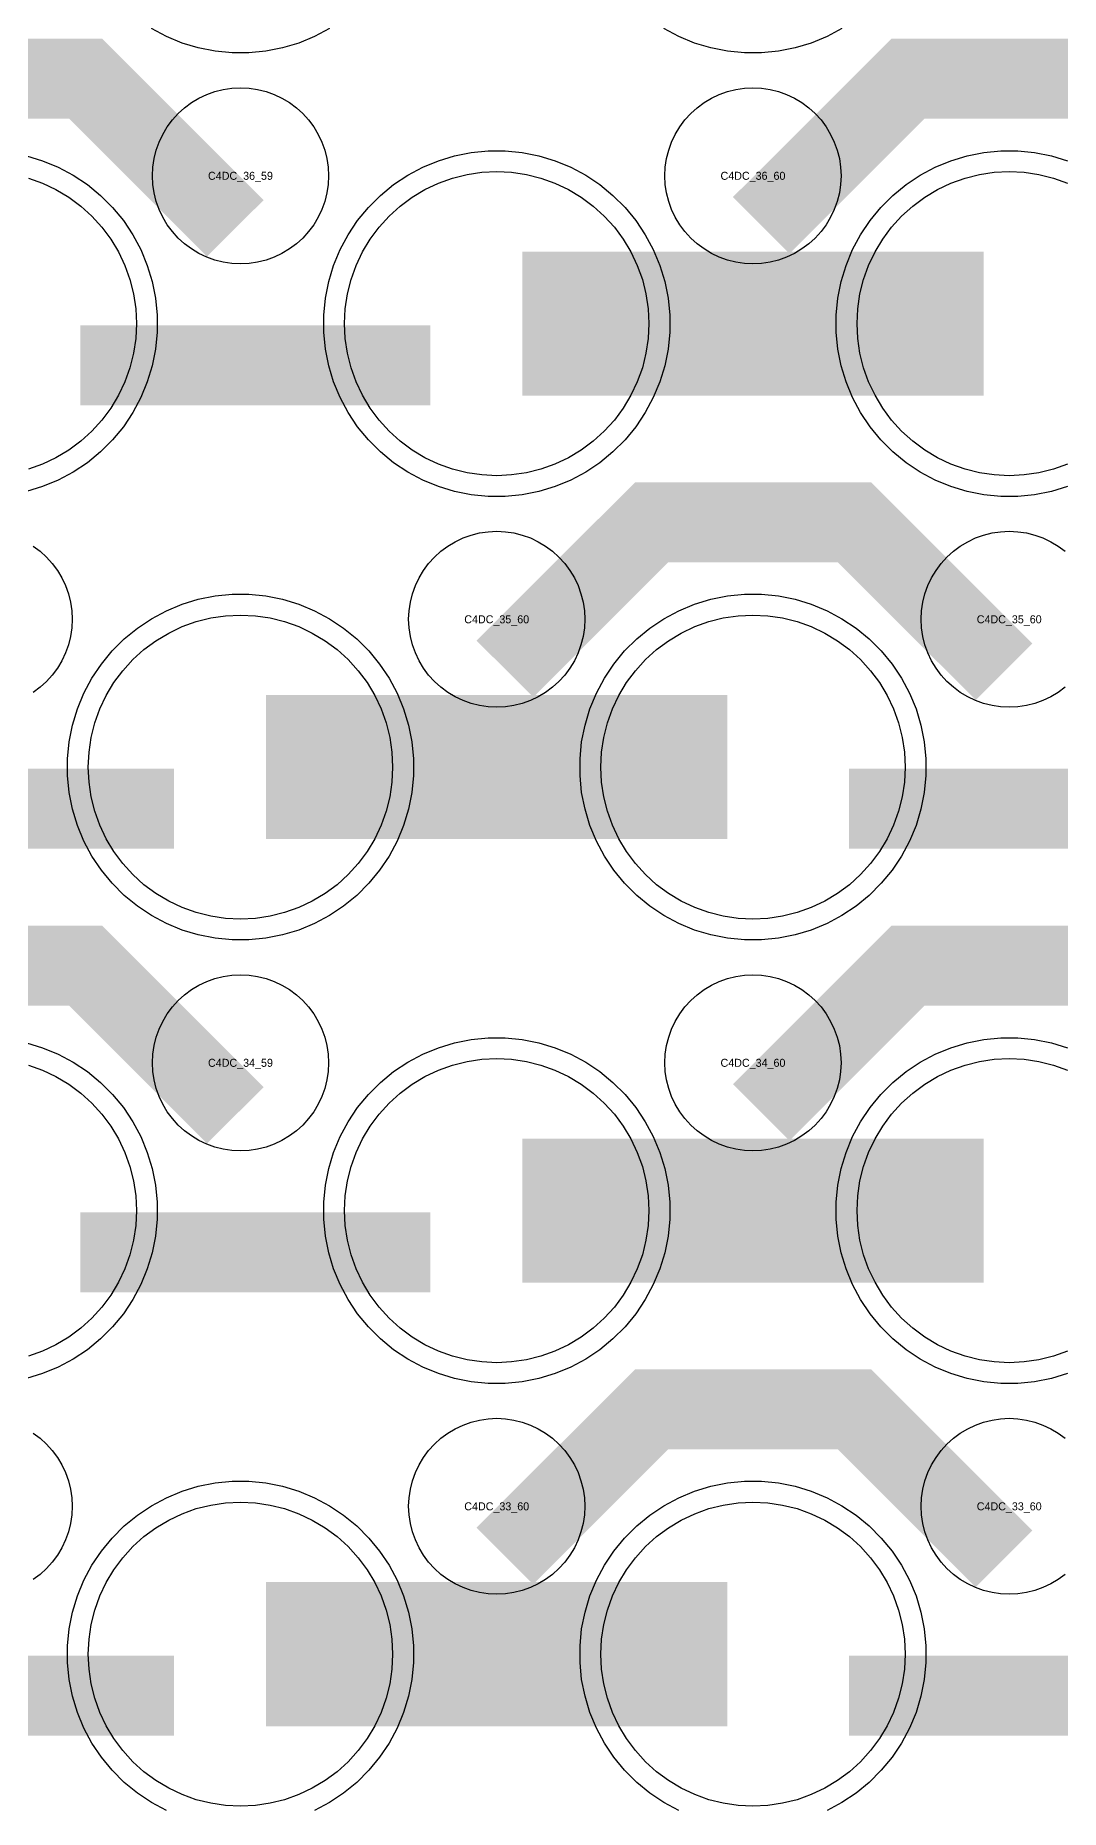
# Model space of a CAD drawing. Extents: x -11880 to 11880, y -14992 to 14992.
# Drawn here: x 7056 to 7376, y -10315 to -9761 of the extents above; entities that cross this region are included whole.
import ezdxf
from ezdxf.enums import TextEntityAlignment as Align

# ---------------------------------------------------------------- set-up
doc = ezdxf.new("R2010")
doc.units = 0
doc.header["$MEASUREMENT"] = 0
for name, color, linetype in [('GDS_775_DT_237', 138, 'CONTINUOUS'), ('RDL1_FS', 34, 'CONTINUOUS'), ('RDL_BS', 160, 'CONTINUOUS')]:
    doc.layers.add(name, color=color, linetype=linetype)

msp = doc.modelspace()

# ---------------------------------------------------------------- linework, layer by layer
at = {"layer": 'RDL1_FS'}
for points in [[(7200, -9898.769), (7195.343, -9898.54), (7190.732, -9897.856), (7186.209, -9896.724), (7181.819, -9895.152), (7177.605, -9893.16), (7173.605, -9890.762), (7169.86, -9887.984), (7166.406, -9884.854), (7163.276, -9881.4), (7160.498, -9877.655), (7158.1, -9873.655), (7156.108, -9869.441), (7154.536, -9865.051), (7153.404, -9860.528), (7152.72, -9855.917), (7152.491, -9851.26), (7152.72, -9846.603), (7153.404, -9841.992), (7154.536, -9837.469), (7156.108, -9833.079), (7158.1, -9828.865), (7160.498, -9824.865), (7163.276, -9821.12), (7166.406, -9817.666), (7169.86, -9814.536), (7173.605, -9811.758), (7177.605, -9809.36), (7181.819, -9807.368), (7186.209, -9805.796), (7190.732, -9804.664), (7195.343, -9803.98), (7200, -9803.751), (7204.657, -9803.98), (7209.268, -9804.664), (7213.791, -9805.796), (7218.181, -9807.368), (7222.395, -9809.36), (7226.395, -9811.758), (7230.14, -9814.536), (7233.594, -9817.666), (7236.724, -9821.12), (7239.502, -9824.865), (7241.9, -9828.865), (7243.892, -9833.079), (7245.464, -9837.469), (7246.596, -9841.992), (7247.28, -9846.603), (7247.509, -9851.26), (7247.28, -9855.917), (7246.596, -9860.528), (7245.464, -9865.051), (7243.892, -9869.441), (7241.9, -9873.655), (7239.502, -9877.655), (7236.724, -9881.4), (7233.594, -9884.854), (7230.14, -9887.984), (7226.395, -9890.762), (7222.395, -9893.16), (7218.181, -9895.152), (7213.791, -9896.724), (7209.268, -9897.856), (7204.657, -9898.54)], [(7120, -10037.329), (7115.343, -10037.1), (7110.732, -10036.416), (7106.209, -10035.284), (7101.819, -10033.712), (7097.605, -10031.72), (7093.605, -10029.322), (7089.86, -10026.544), (7086.406, -10023.414), (7083.276, -10019.96), (7080.498, -10016.215), (7078.1, -10012.215), (7076.108, -10008.001), (7074.536, -10003.611), (7073.404, -9999.088), (7072.72, -9994.477), (7072.491, -9989.82), (7072.72, -9985.163), (7073.404, -9980.552), (7074.536, -9976.029), (7076.108, -9971.639), (7078.1, -9967.425), (7080.498, -9963.425), (7083.276, -9959.68), (7086.406, -9956.226), (7089.86, -9953.096), (7093.605, -9950.318), (7097.605, -9947.92), (7101.819, -9945.928), (7106.209, -9944.356), (7110.732, -9943.224), (7115.343, -9942.54), (7120, -9942.311), (7124.657, -9942.54), (7129.268, -9943.224), (7133.791, -9944.356), (7138.181, -9945.928), (7142.395, -9947.92), (7146.395, -9950.318), (7150.14, -9953.096), (7153.594, -9956.226), (7156.724, -9959.68), (7159.502, -9963.425), (7161.9, -9967.425), (7163.892, -9971.639), (7165.464, -9976.029), (7166.596, -9980.552), (7167.28, -9985.163), (7167.509, -9989.82), (7167.28, -9994.477), (7166.596, -9999.088), (7165.464, -10003.611), (7163.892, -10008.001), (7161.9, -10012.215), (7159.502, -10016.215), (7156.724, -10019.96), (7153.594, -10023.414), (7150.14, -10026.544), (7146.395, -10029.322), (7142.395, -10031.72), (7138.181, -10033.712), (7133.791, -10035.284), (7129.268, -10036.416), (7124.657, -10037.1)], [(7280, -10037.329), (7275.343, -10037.1), (7270.732, -10036.416), (7266.209, -10035.284), (7261.819, -10033.712), (7257.605, -10031.72), (7253.605, -10029.322), (7249.86, -10026.544), (7246.406, -10023.414), (7243.276, -10019.96), (7240.498, -10016.215), (7238.1, -10012.215), (7236.108, -10008.001), (7234.536, -10003.611), (7233.404, -9999.088), (7232.72, -9994.477), (7232.491, -9989.82), (7232.72, -9985.163), (7233.404, -9980.552), (7234.536, -9976.029), (7236.108, -9971.639), (7238.1, -9967.425), (7240.498, -9963.425), (7243.276, -9959.68), (7246.406, -9956.226), (7249.86, -9953.096), (7253.605, -9950.318), (7257.605, -9947.92), (7261.819, -9945.928), (7266.209, -9944.356), (7270.732, -9943.224), (7275.343, -9942.54), (7280, -9942.311), (7284.657, -9942.54), (7289.268, -9943.224), (7293.791, -9944.356), (7298.181, -9945.928), (7302.395, -9947.92), (7306.395, -9950.318), (7310.14, -9953.096), (7313.594, -9956.226), (7316.724, -9959.68), (7319.502, -9963.425), (7321.9, -9967.425), (7323.892, -9971.639), (7325.464, -9976.029), (7326.596, -9980.552), (7327.28, -9985.163), (7327.509, -9989.82), (7327.28, -9994.477), (7326.596, -9999.088), (7325.464, -10003.611), (7323.892, -10008.001), (7321.9, -10012.215), (7319.502, -10016.215), (7316.724, -10019.96), (7313.594, -10023.414), (7310.14, -10026.544), (7306.395, -10029.322), (7302.395, -10031.72), (7298.181, -10033.712), (7293.791, -10035.284), (7289.268, -10036.416), (7284.657, -10037.1)]]:
    msp.add_lwpolyline(points, close=True, dxfattribs=at)
for points in [[(7378.181, -9895.152), (7373.791, -9896.724), (7369.268, -9897.856), (7364.657, -9898.54), (7360, -9898.769), (7355.343, -9898.54), (7350.732, -9897.856), (7346.209, -9896.724), (7341.819, -9895.152), (7337.605, -9893.16), (7333.605, -9890.762), (7329.86, -9887.984), (7326.406, -9884.854), (7323.276, -9881.4), (7320.498, -9877.655), (7318.1, -9873.655), (7316.108, -9869.441), (7314.536, -9865.051), (7313.404, -9860.528), (7312.72, -9855.917), (7312.491, -9851.26), (7312.72, -9846.603), (7313.404, -9841.992), (7314.536, -9837.469), (7316.108, -9833.079), (7318.1, -9828.865), (7320.498, -9824.865), (7323.276, -9821.12), (7326.406, -9817.666), (7329.86, -9814.536), (7333.605, -9811.758), (7337.605, -9809.36), (7341.819, -9807.368), (7346.209, -9805.796), (7350.732, -9804.664), (7355.343, -9803.98), (7360, -9803.751), (7364.657, -9803.98), (7369.268, -9804.664), (7373.791, -9805.796), (7378.181, -9807.368)], [(7053.791, -9805.796), (7058.181, -9807.368), (7062.395, -9809.36), (7066.395, -9811.758), (7070.14, -9814.536), (7073.594, -9817.666), (7076.724, -9821.12), (7079.502, -9824.865), (7081.9, -9828.865), (7083.892, -9833.079), (7085.464, -9837.469), (7086.596, -9841.992), (7087.28, -9846.603), (7087.509, -9851.26), (7087.28, -9855.917), (7086.596, -9860.528), (7085.464, -9865.051), (7083.892, -9869.441), (7081.9, -9873.655), (7079.502, -9877.655), (7076.724, -9881.4), (7073.594, -9884.854), (7070.14, -9887.984), (7066.395, -9890.762), (7062.395, -9893.16), (7058.181, -9895.152), (7053.791, -9896.724)]]:
    msp.add_lwpolyline(points, dxfattribs=at)
for points in [[(7208.002, -9851.26, 45, 45, 0), (7280.002, -9851.26, 45, 45, 0)], [(7280.002, -9851.26, 45, 45, 0), (7352.002, -9851.26, 45, 45, 0)], [(7128.002, -9989.82, 45, 45, 0), (7200.002, -9989.82, 45, 45, 0)], [(7200.002, -9989.82, 45, 45, 0), (7272.002, -9989.82, 45, 45, 0)]]:
    msp.add_lwpolyline(points, format="xyseb", dxfattribs=at)
at = {"layer": 'RDL1_FS', "color": 241, "true_color": 0xf7abae}
for points in [[(7200, -10175.894), (7195.343, -10175.665), (7190.732, -10174.981), (7186.209, -10173.849), (7181.819, -10172.277), (7177.605, -10170.285), (7173.605, -10167.887), (7169.86, -10165.109), (7166.406, -10161.979), (7163.276, -10158.525), (7160.498, -10154.78), (7158.1, -10150.78), (7156.108, -10146.566), (7154.536, -10142.176), (7153.404, -10137.653), (7152.72, -10133.042), (7152.491, -10128.385), (7152.72, -10123.728), (7153.404, -10119.117), (7154.536, -10114.594), (7156.108, -10110.204), (7158.1, -10105.99), (7160.498, -10101.99), (7163.276, -10098.245), (7166.406, -10094.791), (7169.86, -10091.661), (7173.605, -10088.883), (7177.605, -10086.485), (7181.819, -10084.493), (7186.209, -10082.921), (7190.732, -10081.789), (7195.343, -10081.105), (7200, -10080.876), (7204.657, -10081.105), (7209.268, -10081.789), (7213.791, -10082.921), (7218.181, -10084.493), (7222.395, -10086.485), (7226.395, -10088.883), (7230.14, -10091.661), (7233.594, -10094.791), (7236.724, -10098.245), (7239.502, -10101.99), (7241.9, -10105.99), (7243.892, -10110.204), (7245.464, -10114.594), (7246.596, -10119.117), (7247.28, -10123.728), (7247.509, -10128.385), (7247.28, -10133.042), (7246.596, -10137.653), (7245.464, -10142.176), (7243.892, -10146.566), (7241.9, -10150.78), (7239.502, -10154.78), (7236.724, -10158.525), (7233.594, -10161.979), (7230.14, -10165.109), (7226.395, -10167.887), (7222.395, -10170.285), (7218.181, -10172.277), (7213.791, -10173.849), (7209.268, -10174.981), (7204.657, -10175.665)], [(7120, -10314.459), (7115.343, -10314.23), (7110.732, -10313.546), (7106.209, -10312.414), (7101.819, -10310.842), (7097.605, -10308.85), (7093.605, -10306.452), (7089.86, -10303.674), (7086.406, -10300.544), (7083.276, -10297.09), (7080.498, -10293.345), (7078.1, -10289.345), (7076.108, -10285.131), (7074.536, -10280.741), (7073.404, -10276.218), (7072.72, -10271.607), (7072.491, -10266.95), (7072.72, -10262.293), (7073.404, -10257.682), (7074.536, -10253.159), (7076.108, -10248.769), (7078.1, -10244.555), (7080.498, -10240.555), (7083.276, -10236.81), (7086.406, -10233.356), (7089.86, -10230.226), (7093.605, -10227.448), (7097.605, -10225.05), (7101.819, -10223.058), (7106.209, -10221.486), (7110.732, -10220.354), (7115.343, -10219.67), (7120, -10219.441), (7124.657, -10219.67), (7129.268, -10220.354), (7133.791, -10221.486), (7138.181, -10223.058), (7142.395, -10225.05), (7146.395, -10227.448), (7150.14, -10230.226), (7153.594, -10233.356), (7156.724, -10236.81), (7159.502, -10240.555), (7161.9, -10244.555), (7163.892, -10248.769), (7165.464, -10253.159), (7166.596, -10257.682), (7167.28, -10262.293), (7167.509, -10266.95), (7167.28, -10271.607), (7166.596, -10276.218), (7165.464, -10280.741), (7163.892, -10285.131), (7161.9, -10289.345), (7159.502, -10293.345), (7156.724, -10297.09), (7153.594, -10300.544), (7150.14, -10303.674), (7146.395, -10306.452), (7142.395, -10308.85), (7138.181, -10310.842), (7133.791, -10312.414), (7129.268, -10313.546), (7124.657, -10314.23)], [(7280, -10314.459), (7275.343, -10314.23), (7270.732, -10313.546), (7266.209, -10312.414), (7261.819, -10310.842), (7257.605, -10308.85), (7253.605, -10306.452), (7249.86, -10303.674), (7246.406, -10300.544), (7243.276, -10297.09), (7240.498, -10293.345), (7238.1, -10289.345), (7236.108, -10285.131), (7234.536, -10280.741), (7233.404, -10276.218), (7232.72, -10271.607), (7232.491, -10266.95), (7232.72, -10262.293), (7233.404, -10257.682), (7234.536, -10253.159), (7236.108, -10248.769), (7238.1, -10244.555), (7240.498, -10240.555), (7243.276, -10236.81), (7246.406, -10233.356), (7249.86, -10230.226), (7253.605, -10227.448), (7257.605, -10225.05), (7261.819, -10223.058), (7266.209, -10221.486), (7270.732, -10220.354), (7275.343, -10219.67), (7280, -10219.441), (7284.657, -10219.67), (7289.268, -10220.354), (7293.791, -10221.486), (7298.181, -10223.058), (7302.395, -10225.05), (7306.395, -10227.448), (7310.14, -10230.226), (7313.594, -10233.356), (7316.724, -10236.81), (7319.502, -10240.555), (7321.9, -10244.555), (7323.892, -10248.769), (7325.464, -10253.159), (7326.596, -10257.682), (7327.28, -10262.293), (7327.509, -10266.95), (7327.28, -10271.607), (7326.596, -10276.218), (7325.464, -10280.741), (7323.892, -10285.131), (7321.9, -10289.345), (7319.502, -10293.345), (7316.724, -10297.09), (7313.594, -10300.544), (7310.14, -10303.674), (7306.395, -10306.452), (7302.395, -10308.85), (7298.181, -10310.842), (7293.791, -10312.414), (7289.268, -10313.546), (7284.657, -10314.23)]]:
    msp.add_lwpolyline(points, close=True, dxfattribs=at)
for points in [[(7378.181, -10172.277), (7373.791, -10173.849), (7369.268, -10174.981), (7364.657, -10175.665), (7360, -10175.894), (7355.343, -10175.665), (7350.732, -10174.981), (7346.209, -10173.849), (7341.819, -10172.277), (7337.605, -10170.285), (7333.605, -10167.887), (7329.86, -10165.109), (7326.406, -10161.979), (7323.276, -10158.525), (7320.498, -10154.78), (7318.1, -10150.78), (7316.108, -10146.566), (7314.536, -10142.176), (7313.404, -10137.653), (7312.72, -10133.042), (7312.491, -10128.385), (7312.72, -10123.728), (7313.404, -10119.117), (7314.536, -10114.594), (7316.108, -10110.204), (7318.1, -10105.99), (7320.498, -10101.99), (7323.276, -10098.245), (7326.406, -10094.791), (7329.86, -10091.661), (7333.605, -10088.883), (7337.605, -10086.485), (7341.819, -10084.493), (7346.209, -10082.921), (7350.732, -10081.789), (7355.343, -10081.105), (7360, -10080.876), (7364.657, -10081.105), (7369.268, -10081.789), (7373.791, -10082.921), (7378.181, -10084.493)], [(7053.791, -10082.921), (7058.181, -10084.493), (7062.395, -10086.485), (7066.395, -10088.883), (7070.14, -10091.661), (7073.594, -10094.791), (7076.724, -10098.245), (7079.502, -10101.99), (7081.9, -10105.99), (7083.892, -10110.204), (7085.464, -10114.594), (7086.596, -10119.117), (7087.28, -10123.728), (7087.509, -10128.385), (7087.28, -10133.042), (7086.596, -10137.653), (7085.464, -10142.176), (7083.892, -10146.566), (7081.9, -10150.78), (7079.502, -10154.78), (7076.724, -10158.525), (7073.594, -10161.979), (7070.14, -10165.109), (7066.395, -10167.887), (7062.395, -10170.285), (7058.181, -10172.277), (7053.791, -10173.849)]]:
    msp.add_lwpolyline(points, dxfattribs=at)
for points in [[(7208.002, -10128.385, 45, 45, 0), (7280.002, -10128.385, 45, 45, 0)], [(7280.002, -10128.385, 45, 45, 0), (7352.002, -10128.385, 45, 45, 0)], [(7128.002, -10266.95, 45, 45, 0), (7200.002, -10266.95, 45, 45, 0)], [(7200.002, -10266.95, 45, 45, 0), (7272.002, -10266.95, 45, 45, 0)]]:
    msp.add_lwpolyline(points, format="xyseb", dxfattribs=at)
at = {"layer": 'RDL_BS', "color": 241, "true_color": 0xf7abae}
for points in [[(7147.777, -9759.078), (7143.115, -9761.57), (7138.205, -9763.601), (7133.165, -9765.132), (7127.938, -9766.178), (7122.644, -9766.695), (7117.356, -9766.695), (7112.062, -9766.178), (7106.835, -9765.132), (7101.795, -9763.601), (7096.885, -9761.57), (7092.223, -9759.078)], [(7307.777, -9759.078), (7303.115, -9761.57), (7298.205, -9763.601), (7293.165, -9765.132), (7287.938, -9766.178), (7282.644, -9766.695), (7277.356, -9766.695), (7272.062, -9766.178), (7266.835, -9765.132), (7261.795, -9763.601), (7256.885, -9761.57), (7252.223, -9759.078)], [(7053.165, -10075.948), (7058.205, -10077.479), (7063.115, -10079.51), (7067.777, -10082.002), (7072.191, -10084.949), (7076.292, -10088.311), (7080.074, -10092.093), (7083.436, -10096.194), (7086.383, -10100.608), (7088.875, -10105.27), (7090.906, -10110.18), (7092.437, -10115.22), (7093.483, -10120.447), (7094, -10125.741), (7094, -10131.029), (7093.483, -10136.323), (7092.437, -10141.55), (7090.906, -10146.59), (7088.875, -10151.5), (7086.383, -10156.162), (7083.436, -10160.576), (7080.074, -10164.677), (7076.292, -10168.459), (7072.191, -10171.821), (7067.777, -10174.768), (7063.115, -10177.26), (7058.205, -10179.291), (7053.165, -10180.822)], [(7378.205, -10179.291), (7373.165, -10180.822), (7367.938, -10181.868), (7362.644, -10182.385), (7357.356, -10182.385), (7352.062, -10181.868), (7346.835, -10180.822), (7341.795, -10179.291), (7336.885, -10177.26), (7332.223, -10174.768), (7327.809, -10171.821), (7323.708, -10168.459), (7319.926, -10164.677), (7316.564, -10160.576), (7313.617, -10156.162), (7311.125, -10151.5), (7309.094, -10146.59), (7307.563, -10141.55), (7306.517, -10136.323), (7306, -10131.029), (7306, -10125.741), (7306.517, -10120.447), (7307.563, -10115.22), (7309.094, -10110.18), (7311.125, -10105.27), (7313.617, -10100.608), (7316.564, -10096.194), (7319.926, -10092.093), (7323.708, -10088.311), (7327.809, -10084.949), (7332.223, -10082.002), (7336.885, -10079.51), (7341.795, -10077.479), (7346.835, -10075.948), (7352.062, -10074.902), (7357.356, -10074.385), (7362.644, -10074.385), (7367.938, -10074.902), (7373.165, -10075.948), (7378.205, -10077.479)], [(7096.885, -10315.825), (7092.223, -10313.333), (7087.809, -10310.386), (7083.708, -10307.024), (7079.926, -10303.242), (7076.564, -10299.141), (7073.617, -10294.727), (7071.125, -10290.065), (7069.094, -10285.155), (7067.563, -10280.115), (7066.517, -10274.888), (7066, -10269.594), (7066, -10264.306), (7066.517, -10259.012), (7067.563, -10253.785), (7069.094, -10248.745), (7071.125, -10243.835), (7073.617, -10239.173), (7076.564, -10234.759), (7079.926, -10230.658), (7083.708, -10226.876), (7087.809, -10223.514), (7092.223, -10220.567), (7096.885, -10218.075), (7101.795, -10216.044), (7106.835, -10214.513), (7112.062, -10213.467), (7117.356, -10212.95), (7122.644, -10212.95), (7127.938, -10213.467), (7133.165, -10214.513), (7138.205, -10216.044), (7143.115, -10218.075), (7147.777, -10220.567), (7152.191, -10223.514), (7156.292, -10226.876), (7160.074, -10230.658), (7163.436, -10234.759), (7166.383, -10239.173), (7168.875, -10243.835), (7170.906, -10248.745), (7172.437, -10253.785), (7173.483, -10259.012), (7174, -10264.306), (7174, -10269.594), (7173.483, -10274.888), (7172.437, -10280.115), (7170.906, -10285.155), (7168.875, -10290.065), (7166.383, -10294.727), (7163.436, -10299.141), (7160.074, -10303.242), (7156.292, -10307.024), (7152.191, -10310.386), (7147.777, -10313.333), (7143.115, -10315.825)], [(7256.885, -10315.825), (7252.223, -10313.333), (7247.809, -10310.386), (7243.708, -10307.024), (7239.926, -10303.242), (7236.564, -10299.141), (7233.617, -10294.727), (7231.125, -10290.065), (7229.094, -10285.155), (7227.563, -10280.115), (7226.517, -10274.888), (7226, -10269.594), (7226, -10264.306), (7226.517, -10259.012), (7227.563, -10253.785), (7229.094, -10248.745), (7231.125, -10243.835), (7233.617, -10239.173), (7236.564, -10234.759), (7239.926, -10230.658), (7243.708, -10226.876), (7247.809, -10223.514), (7252.223, -10220.567), (7256.885, -10218.075), (7261.795, -10216.044), (7266.835, -10214.513), (7272.062, -10213.467), (7277.356, -10212.95), (7282.644, -10212.95), (7287.938, -10213.467), (7293.165, -10214.513), (7298.205, -10216.044), (7303.115, -10218.075), (7307.777, -10220.567), (7312.191, -10223.514), (7316.292, -10226.876), (7320.074, -10230.658), (7323.436, -10234.759), (7326.383, -10239.173), (7328.875, -10243.835), (7330.906, -10248.745), (7332.437, -10253.785), (7333.483, -10259.012), (7334, -10264.306), (7334, -10269.594), (7333.483, -10274.888), (7332.437, -10280.115), (7330.906, -10285.155), (7328.875, -10290.065), (7326.383, -10294.727), (7323.436, -10299.141), (7320.074, -10303.242), (7316.292, -10307.024), (7312.191, -10310.386), (7307.777, -10313.333), (7303.115, -10315.825)]]:
    msp.add_lwpolyline(points, dxfattribs=at)
at = {"layer": 'RDL_BS'}
for points in [[(7118.401, -9821.473, 25, 25, 0), (7071.687, -9774.759, 25, 25, 0), (7041.929, -9774.759, 25, 25, 0)], [(7282.562, -9820.574, 25, 25, 0), (7328.377, -9774.759, 25, 25, 0), (7361.93, -9774.759, 25, 25, 0)], [(7438.401, -9821.473, 25, 25, 0), (7391.687, -9774.759, 25, 25, 0), (7361.929, -9774.759, 25, 25, 0)], [(7070.016, -9864.273, 25, 25, 0), (7179.281, -9864.273, 25, 25, 0)], [(7202.562, -9959.134, 25, 25, 0), (7248.377, -9913.319, 25, 25, 0), (7281.93, -9913.319, 25, 25, 0)], [(7358.401, -9960.033, 25, 25, 0), (7311.687, -9913.319, 25, 25, 0), (7281.929, -9913.319, 25, 25, 0)], [(6990.016, -10002.833, 25, 25, 0), (7099.281, -10002.833, 25, 25, 0)], [(7310.016, -10002.833, 25, 25, 0), (7419.281, -10002.833, 25, 25, 0)], [(7118.401, -10098.598, 25, 25, 0), (7071.687, -10051.884, 25, 25, 0), (7041.929, -10051.884, 25, 25, 0)], [(7282.562, -10097.699, 25, 25, 0), (7328.377, -10051.884, 25, 25, 0), (7361.93, -10051.884, 25, 25, 0)], [(7438.401, -10098.598, 25, 25, 0), (7391.687, -10051.884, 25, 25, 0), (7361.929, -10051.884, 25, 25, 0)], [(7202.562, -10236.264, 25, 25, 0), (7248.377, -10190.449, 25, 25, 0), (7281.93, -10190.449, 25, 25, 0)], [(7358.401, -10237.163, 25, 25, 0), (7311.687, -10190.449, 25, 25, 0), (7281.929, -10190.449, 25, 25, 0)]]:
    msp.add_lwpolyline(points, format="xyseb", dxfattribs=at)
for points in [[(7120, -9832.566), (7117.307, -9832.434), (7114.635, -9832.038), (7112.016, -9831.381), (7109.481, -9830.474), (7107.044, -9829.322), (7104.72, -9827.929), (7102.557, -9826.326), (7100.558, -9824.514), (7098.746, -9822.515), (7097.143, -9820.352), (7095.75, -9818.028), (7094.598, -9815.591), (7093.691, -9813.056), (7093.034, -9810.437), (7092.638, -9807.765), (7092.506, -9805.072), (7092.638, -9802.379), (7093.034, -9799.707), (7093.691, -9797.088), (7094.598, -9794.553), (7095.75, -9792.116), (7097.143, -9789.792), (7098.746, -9787.629), (7100.558, -9785.63), (7102.557, -9783.818), (7104.72, -9782.215), (7107.044, -9780.822), (7109.481, -9779.67), (7112.016, -9778.763), (7114.635, -9778.106), (7117.307, -9777.71), (7120, -9777.578), (7122.693, -9777.71), (7125.365, -9778.106), (7127.984, -9778.763), (7130.519, -9779.67), (7132.956, -9780.822), (7135.28, -9782.215), (7137.443, -9783.818), (7139.442, -9785.63), (7141.254, -9787.629), (7142.857, -9789.792), (7144.25, -9792.116), (7145.402, -9794.553), (7146.309, -9797.088), (7146.966, -9799.707), (7147.362, -9802.379), (7147.494, -9805.072), (7147.362, -9807.765), (7146.966, -9810.437), (7146.309, -9813.056), (7145.402, -9815.591), (7144.25, -9818.028), (7142.857, -9820.352), (7141.254, -9822.515), (7139.442, -9824.514), (7137.443, -9826.326), (7135.28, -9827.929), (7132.956, -9829.322), (7130.519, -9830.474), (7127.984, -9831.381), (7125.365, -9832.038), (7122.693, -9832.434)], [(7280, -9832.566), (7277.307, -9832.434), (7274.635, -9832.038), (7272.016, -9831.381), (7269.481, -9830.474), (7267.044, -9829.322), (7264.72, -9827.929), (7262.557, -9826.326), (7260.558, -9824.514), (7258.746, -9822.515), (7257.143, -9820.352), (7255.75, -9818.028), (7254.598, -9815.591), (7253.691, -9813.056), (7253.034, -9810.437), (7252.638, -9807.765), (7252.506, -9805.072), (7252.638, -9802.379), (7253.034, -9799.707), (7253.691, -9797.088), (7254.598, -9794.553), (7255.75, -9792.116), (7257.143, -9789.792), (7258.746, -9787.629), (7260.558, -9785.63), (7262.557, -9783.818), (7264.72, -9782.215), (7267.044, -9780.822), (7269.481, -9779.67), (7272.016, -9778.763), (7274.635, -9778.106), (7277.307, -9777.71), (7280, -9777.578), (7282.693, -9777.71), (7285.365, -9778.106), (7287.984, -9778.763), (7290.519, -9779.67), (7292.956, -9780.822), (7295.28, -9782.215), (7297.443, -9783.818), (7299.442, -9785.63), (7301.254, -9787.629), (7302.857, -9789.792), (7304.25, -9792.116), (7305.402, -9794.553), (7306.309, -9797.088), (7306.966, -9799.707), (7307.362, -9802.379), (7307.494, -9805.072), (7307.362, -9807.765), (7306.966, -9810.437), (7306.309, -9813.056), (7305.402, -9815.591), (7304.25, -9818.028), (7302.857, -9820.352), (7301.254, -9822.515), (7299.442, -9824.514), (7297.443, -9826.326), (7295.28, -9827.929), (7292.956, -9829.322), (7290.519, -9830.474), (7287.984, -9831.381), (7285.365, -9832.038), (7282.693, -9832.434)], [(7197.356, -9905.26), (7192.062, -9904.743), (7186.835, -9903.697), (7181.795, -9902.166), (7176.885, -9900.135), (7172.223, -9897.643), (7167.809, -9894.696), (7163.708, -9891.334), (7159.926, -9887.552), (7156.564, -9883.451), (7153.617, -9879.037), (7151.125, -9874.375), (7149.094, -9869.465), (7147.563, -9864.425), (7146.517, -9859.198), (7146, -9853.904), (7146, -9848.616), (7146.517, -9843.322), (7147.563, -9838.095), (7149.094, -9833.055), (7151.125, -9828.145), (7153.617, -9823.483), (7156.564, -9819.069), (7159.926, -9814.968), (7163.708, -9811.186), (7167.809, -9807.824), (7172.223, -9804.877), (7176.885, -9802.385), (7181.795, -9800.354), (7186.835, -9798.823), (7192.062, -9797.777), (7197.356, -9797.26), (7202.644, -9797.26), (7207.938, -9797.777), (7213.165, -9798.823), (7218.205, -9800.354), (7223.115, -9802.385), (7227.777, -9804.877), (7232.191, -9807.824), (7236.292, -9811.186), (7240.074, -9814.968), (7243.436, -9819.069), (7246.383, -9823.483), (7248.875, -9828.145), (7250.906, -9833.055), (7252.437, -9838.095), (7253.483, -9843.322), (7254, -9848.616), (7254, -9853.904), (7253.483, -9859.198), (7252.437, -9864.425), (7250.906, -9869.465), (7248.875, -9874.375), (7246.383, -9879.037), (7243.436, -9883.451), (7240.074, -9887.552), (7236.292, -9891.334), (7232.191, -9894.696), (7227.777, -9897.643), (7223.115, -9900.135), (7218.205, -9902.166), (7213.165, -9903.697), (7207.938, -9904.743), (7202.644, -9905.26)], [(7200, -9971.126), (7197.307, -9970.994), (7194.635, -9970.598), (7192.016, -9969.941), (7189.481, -9969.034), (7187.044, -9967.882), (7184.72, -9966.489), (7182.557, -9964.886), (7180.558, -9963.074), (7178.746, -9961.075), (7177.143, -9958.912), (7175.75, -9956.588), (7174.598, -9954.151), (7173.691, -9951.616), (7173.034, -9948.997), (7172.638, -9946.325), (7172.506, -9943.632), (7172.638, -9940.939), (7173.034, -9938.267), (7173.691, -9935.648), (7174.598, -9933.113), (7175.75, -9930.676), (7177.143, -9928.352), (7178.746, -9926.189), (7180.558, -9924.19), (7182.557, -9922.378), (7184.72, -9920.775), (7187.044, -9919.382), (7189.481, -9918.23), (7192.016, -9917.323), (7194.635, -9916.666), (7197.307, -9916.27), (7200, -9916.138), (7202.693, -9916.27), (7205.365, -9916.666), (7207.984, -9917.323), (7210.519, -9918.23), (7212.956, -9919.382), (7215.28, -9920.775), (7217.443, -9922.378), (7219.442, -9924.19), (7221.254, -9926.189), (7222.857, -9928.352), (7224.25, -9930.676), (7225.402, -9933.113), (7226.309, -9935.648), (7226.966, -9938.267), (7227.362, -9940.939), (7227.494, -9943.632), (7227.362, -9946.325), (7226.966, -9948.997), (7226.309, -9951.616), (7225.402, -9954.151), (7224.25, -9956.588), (7222.857, -9958.912), (7221.254, -9961.075), (7219.442, -9963.074), (7217.443, -9964.886), (7215.28, -9966.489), (7212.956, -9967.882), (7210.519, -9969.034), (7207.984, -9969.941), (7205.365, -9970.598), (7202.693, -9970.994)], [(7117.356, -10043.82), (7112.062, -10043.303), (7106.835, -10042.257), (7101.795, -10040.726), (7096.885, -10038.695), (7092.223, -10036.203), (7087.809, -10033.256), (7083.708, -10029.894), (7079.926, -10026.112), (7076.564, -10022.011), (7073.617, -10017.597), (7071.125, -10012.935), (7069.094, -10008.025), (7067.563, -10002.985), (7066.517, -9997.758), (7066, -9992.464), (7066, -9987.176), (7066.517, -9981.882), (7067.563, -9976.655), (7069.094, -9971.615), (7071.125, -9966.705), (7073.617, -9962.043), (7076.564, -9957.629), (7079.926, -9953.528), (7083.708, -9949.746), (7087.809, -9946.384), (7092.223, -9943.437), (7096.885, -9940.945), (7101.795, -9938.914), (7106.835, -9937.383), (7112.062, -9936.337), (7117.356, -9935.82), (7122.644, -9935.82), (7127.938, -9936.337), (7133.165, -9937.383), (7138.205, -9938.914), (7143.115, -9940.945), (7147.777, -9943.437), (7152.191, -9946.384), (7156.292, -9949.746), (7160.074, -9953.528), (7163.436, -9957.629), (7166.383, -9962.043), (7168.875, -9966.705), (7170.906, -9971.615), (7172.437, -9976.655), (7173.483, -9981.882), (7174, -9987.176), (7174, -9992.464), (7173.483, -9997.758), (7172.437, -10002.985), (7170.906, -10008.025), (7168.875, -10012.935), (7166.383, -10017.597), (7163.436, -10022.011), (7160.074, -10026.112), (7156.292, -10029.894), (7152.191, -10033.256), (7147.777, -10036.203), (7143.115, -10038.695), (7138.205, -10040.726), (7133.165, -10042.257), (7127.938, -10043.303), (7122.644, -10043.82)], [(7277.356, -10043.82), (7272.062, -10043.303), (7266.835, -10042.257), (7261.795, -10040.726), (7256.885, -10038.695), (7252.223, -10036.203), (7247.809, -10033.256), (7243.708, -10029.894), (7239.926, -10026.112), (7236.564, -10022.011), (7233.617, -10017.597), (7231.125, -10012.935), (7229.094, -10008.025), (7227.563, -10002.985), (7226.517, -9997.758), (7226, -9992.464), (7226, -9987.176), (7226.517, -9981.882), (7227.563, -9976.655), (7229.094, -9971.615), (7231.125, -9966.705), (7233.617, -9962.043), (7236.564, -9957.629), (7239.926, -9953.528), (7243.708, -9949.746), (7247.809, -9946.384), (7252.223, -9943.437), (7256.885, -9940.945), (7261.795, -9938.914), (7266.835, -9937.383), (7272.062, -9936.337), (7277.356, -9935.82), (7282.644, -9935.82), (7287.938, -9936.337), (7293.165, -9937.383), (7298.205, -9938.914), (7303.115, -9940.945), (7307.777, -9943.437), (7312.191, -9946.384), (7316.292, -9949.746), (7320.074, -9953.528), (7323.436, -9957.629), (7326.383, -9962.043), (7328.875, -9966.705), (7330.906, -9971.615), (7332.437, -9976.655), (7333.483, -9981.882), (7334, -9987.176), (7334, -9992.464), (7333.483, -9997.758), (7332.437, -10002.985), (7330.906, -10008.025), (7328.875, -10012.935), (7326.383, -10017.597), (7323.436, -10022.011), (7320.074, -10026.112), (7316.292, -10029.894), (7312.191, -10033.256), (7307.777, -10036.203), (7303.115, -10038.695), (7298.205, -10040.726), (7293.165, -10042.257), (7287.938, -10043.303), (7282.644, -10043.82)], [(7120, -10109.691), (7117.307, -10109.559), (7114.635, -10109.163), (7112.016, -10108.506), (7109.481, -10107.599), (7107.044, -10106.447), (7104.72, -10105.054), (7102.557, -10103.451), (7100.558, -10101.639), (7098.746, -10099.64), (7097.143, -10097.477), (7095.75, -10095.153), (7094.598, -10092.716), (7093.691, -10090.181), (7093.034, -10087.562), (7092.638, -10084.89), (7092.506, -10082.197), (7092.638, -10079.504), (7093.034, -10076.832), (7093.691, -10074.213), (7094.598, -10071.678), (7095.75, -10069.241), (7097.143, -10066.917), (7098.746, -10064.754), (7100.558, -10062.755), (7102.557, -10060.943), (7104.72, -10059.34), (7107.044, -10057.947), (7109.481, -10056.795), (7112.016, -10055.888), (7114.635, -10055.231), (7117.307, -10054.835), (7120, -10054.703), (7122.693, -10054.835), (7125.365, -10055.231), (7127.984, -10055.888), (7130.519, -10056.795), (7132.956, -10057.947), (7135.28, -10059.34), (7137.443, -10060.943), (7139.442, -10062.755), (7141.254, -10064.754), (7142.857, -10066.917), (7144.25, -10069.241), (7145.402, -10071.678), (7146.309, -10074.213), (7146.966, -10076.832), (7147.362, -10079.504), (7147.494, -10082.197), (7147.362, -10084.89), (7146.966, -10087.562), (7146.309, -10090.181), (7145.402, -10092.716), (7144.25, -10095.153), (7142.857, -10097.477), (7141.254, -10099.64), (7139.442, -10101.639), (7137.443, -10103.451), (7135.28, -10105.054), (7132.956, -10106.447), (7130.519, -10107.599), (7127.984, -10108.506), (7125.365, -10109.163), (7122.693, -10109.559)], [(7280, -10109.691), (7277.307, -10109.559), (7274.635, -10109.163), (7272.016, -10108.506), (7269.481, -10107.599), (7267.044, -10106.447), (7264.72, -10105.054), (7262.557, -10103.451), (7260.558, -10101.639), (7258.746, -10099.64), (7257.143, -10097.477), (7255.75, -10095.153), (7254.598, -10092.716), (7253.691, -10090.181), (7253.034, -10087.562), (7252.638, -10084.89), (7252.506, -10082.197), (7252.638, -10079.504), (7253.034, -10076.832), (7253.691, -10074.213), (7254.598, -10071.678), (7255.75, -10069.241), (7257.143, -10066.917), (7258.746, -10064.754), (7260.558, -10062.755), (7262.557, -10060.943), (7264.72, -10059.34), (7267.044, -10057.947), (7269.481, -10056.795), (7272.016, -10055.888), (7274.635, -10055.231), (7277.307, -10054.835), (7280, -10054.703), (7282.693, -10054.835), (7285.365, -10055.231), (7287.984, -10055.888), (7290.519, -10056.795), (7292.956, -10057.947), (7295.28, -10059.34), (7297.443, -10060.943), (7299.442, -10062.755), (7301.254, -10064.754), (7302.857, -10066.917), (7304.25, -10069.241), (7305.402, -10071.678), (7306.309, -10074.213), (7306.966, -10076.832), (7307.362, -10079.504), (7307.494, -10082.197), (7307.362, -10084.89), (7306.966, -10087.562), (7306.309, -10090.181), (7305.402, -10092.716), (7304.25, -10095.153), (7302.857, -10097.477), (7301.254, -10099.64), (7299.442, -10101.639), (7297.443, -10103.451), (7295.28, -10105.054), (7292.956, -10106.447), (7290.519, -10107.599), (7287.984, -10108.506), (7285.365, -10109.163), (7282.693, -10109.559)], [(7200, -10248.256), (7197.307, -10248.124), (7194.635, -10247.728), (7192.016, -10247.071), (7189.481, -10246.164), (7187.044, -10245.012), (7184.72, -10243.619), (7182.557, -10242.016), (7180.558, -10240.204), (7178.746, -10238.205), (7177.143, -10236.042), (7175.75, -10233.718), (7174.598, -10231.281), (7173.691, -10228.746), (7173.034, -10226.127), (7172.638, -10223.455), (7172.506, -10220.762), (7172.638, -10218.069), (7173.034, -10215.397), (7173.691, -10212.778), (7174.598, -10210.243), (7175.75, -10207.806), (7177.143, -10205.482), (7178.746, -10203.319), (7180.558, -10201.32), (7182.557, -10199.508), (7184.72, -10197.905), (7187.044, -10196.512), (7189.481, -10195.36), (7192.016, -10194.453), (7194.635, -10193.796), (7197.307, -10193.4), (7200, -10193.268), (7202.693, -10193.4), (7205.365, -10193.796), (7207.984, -10194.453), (7210.519, -10195.36), (7212.956, -10196.512), (7215.28, -10197.905), (7217.443, -10199.508), (7219.442, -10201.32), (7221.254, -10203.319), (7222.857, -10205.482), (7224.25, -10207.806), (7225.402, -10210.243), (7226.309, -10212.778), (7226.966, -10215.397), (7227.362, -10218.069), (7227.494, -10220.762), (7227.362, -10223.455), (7226.966, -10226.127), (7226.309, -10228.746), (7225.402, -10231.281), (7224.25, -10233.718), (7222.857, -10236.042), (7221.254, -10238.205), (7219.442, -10240.204), (7217.443, -10242.016), (7215.28, -10243.619), (7212.956, -10245.012), (7210.519, -10246.164), (7207.984, -10247.071), (7205.365, -10247.728), (7202.693, -10248.124)]]:
    msp.add_lwpolyline(points, close=True, dxfattribs=at)
for points in [[(7053.165, -9798.823), (7058.205, -9800.354), (7063.115, -9802.385), (7067.777, -9804.877), (7072.191, -9807.824), (7076.292, -9811.186), (7080.074, -9814.968), (7083.436, -9819.069), (7086.383, -9823.483), (7088.875, -9828.145), (7090.906, -9833.055), (7092.437, -9838.095), (7093.483, -9843.322), (7094, -9848.616), (7094, -9853.904), (7093.483, -9859.198), (7092.437, -9864.425), (7090.906, -9869.465), (7088.875, -9874.375), (7086.383, -9879.037), (7083.436, -9883.451), (7080.074, -9887.552), (7076.292, -9891.334), (7072.191, -9894.696), (7067.777, -9897.643), (7063.115, -9900.135), (7058.205, -9902.166), (7053.165, -9903.697)], [(7378.205, -9902.166), (7373.165, -9903.697), (7367.938, -9904.743), (7362.644, -9905.26), (7357.356, -9905.26), (7352.062, -9904.743), (7346.835, -9903.697), (7341.795, -9902.166), (7336.885, -9900.135), (7332.223, -9897.643), (7327.809, -9894.696), (7323.708, -9891.334), (7319.926, -9887.552), (7316.564, -9883.451), (7313.617, -9879.037), (7311.125, -9874.375), (7309.094, -9869.465), (7307.563, -9864.425), (7306.517, -9859.198), (7306, -9853.904), (7306, -9848.616), (7306.517, -9843.322), (7307.563, -9838.095), (7309.094, -9833.055), (7311.125, -9828.145), (7313.617, -9823.483), (7316.564, -9819.069), (7319.926, -9814.968), (7323.708, -9811.186), (7327.809, -9807.824), (7332.223, -9804.877), (7336.885, -9802.385), (7341.795, -9800.354), (7346.835, -9798.823), (7352.062, -9797.777), (7357.356, -9797.26), (7362.644, -9797.26), (7367.938, -9797.777), (7373.165, -9798.823), (7378.205, -9800.354)], [(7055.28, -9920.775), (7057.443, -9922.378), (7059.442, -9924.19), (7061.254, -9926.189), (7062.857, -9928.352), (7064.25, -9930.676), (7065.402, -9933.113), (7066.309, -9935.648), (7066.966, -9938.267), (7067.362, -9940.939), (7067.494, -9943.632), (7067.362, -9946.325), (7066.966, -9948.997), (7066.309, -9951.616), (7065.402, -9954.151), (7064.25, -9956.588), (7062.857, -9958.912), (7061.254, -9961.075), (7059.442, -9963.074), (7057.443, -9964.886), (7055.28, -9966.489)], [(7377.443, -9964.886), (7375.28, -9966.489), (7372.956, -9967.882), (7370.519, -9969.034), (7367.984, -9969.941), (7365.365, -9970.598), (7362.693, -9970.994), (7360, -9971.126), (7357.307, -9970.994), (7354.635, -9970.598), (7352.016, -9969.941), (7349.481, -9969.034), (7347.044, -9967.882), (7344.72, -9966.489), (7342.557, -9964.886), (7340.558, -9963.074), (7338.746, -9961.075), (7337.143, -9958.912), (7335.75, -9956.588), (7334.598, -9954.151), (7333.691, -9951.616), (7333.034, -9948.997), (7332.638, -9946.325), (7332.506, -9943.632), (7332.638, -9940.939), (7333.034, -9938.267), (7333.691, -9935.648), (7334.598, -9933.113), (7335.75, -9930.676), (7337.143, -9928.352), (7338.746, -9926.189), (7340.558, -9924.19), (7342.557, -9922.378), (7344.72, -9920.775), (7347.044, -9919.382), (7349.481, -9918.23), (7352.016, -9917.323), (7354.635, -9916.666), (7357.307, -9916.27), (7360, -9916.138), (7362.693, -9916.27), (7365.365, -9916.666), (7367.984, -9917.323), (7370.519, -9918.23), (7372.956, -9919.382), (7375.28, -9920.775), (7377.443, -9922.378)], [(7055.28, -10197.905), (7057.443, -10199.508), (7059.442, -10201.32), (7061.254, -10203.319), (7062.857, -10205.482), (7064.25, -10207.806), (7065.402, -10210.243), (7066.309, -10212.778), (7066.966, -10215.397), (7067.362, -10218.069), (7067.494, -10220.762), (7067.362, -10223.455), (7066.966, -10226.127), (7066.309, -10228.746), (7065.402, -10231.281), (7064.25, -10233.718), (7062.857, -10236.042), (7061.254, -10238.205), (7059.442, -10240.204), (7057.443, -10242.016), (7055.28, -10243.619)], [(7377.443, -10242.016), (7375.28, -10243.619), (7372.956, -10245.012), (7370.519, -10246.164), (7367.984, -10247.071), (7365.365, -10247.728), (7362.693, -10248.124), (7360, -10248.256), (7357.307, -10248.124), (7354.635, -10247.728), (7352.016, -10247.071), (7349.481, -10246.164), (7347.044, -10245.012), (7344.72, -10243.619), (7342.557, -10242.016), (7340.558, -10240.204), (7338.746, -10238.205), (7337.143, -10236.042), (7335.75, -10233.718), (7334.598, -10231.281), (7333.691, -10228.746), (7333.034, -10226.127), (7332.638, -10223.455), (7332.506, -10220.762), (7332.638, -10218.069), (7333.034, -10215.397), (7333.691, -10212.778), (7334.598, -10210.243), (7335.75, -10207.806), (7337.143, -10205.482), (7338.746, -10203.319), (7340.558, -10201.32), (7342.557, -10199.508), (7344.72, -10197.905), (7347.044, -10196.512), (7349.481, -10195.36), (7352.016, -10194.453), (7354.635, -10193.796), (7357.307, -10193.4), (7360, -10193.268), (7362.693, -10193.4), (7365.365, -10193.796), (7367.984, -10194.453), (7370.519, -10195.36), (7372.956, -10196.512), (7375.28, -10197.905), (7377.443, -10199.508)]]:
    msp.add_lwpolyline(points, dxfattribs=at)
at = {"layer": 'RDL_BS', "color": 241, "true_color": 0xf7abae}
msp.add_lwpolyline([(7197.356, -10182.385), (7192.062, -10181.868), (7186.835, -10180.822), (7181.795, -10179.291), (7176.885, -10177.26), (7172.223, -10174.768), (7167.809, -10171.821), (7163.708, -10168.459), (7159.926, -10164.677), (7156.564, -10160.576), (7153.617, -10156.162), (7151.125, -10151.5), (7149.094, -10146.59), (7147.563, -10141.55), (7146.517, -10136.323), (7146, -10131.029), (7146, -10125.741), (7146.517, -10120.447), (7147.563, -10115.22), (7149.094, -10110.18), (7151.125, -10105.27), (7153.617, -10100.608), (7156.564, -10096.194), (7159.926, -10092.093), (7163.708, -10088.311), (7167.809, -10084.949), (7172.223, -10082.002), (7176.885, -10079.51), (7181.795, -10077.479), (7186.835, -10075.948), (7192.062, -10074.902), (7197.356, -10074.385), (7202.644, -10074.385), (7207.938, -10074.902), (7213.165, -10075.948), (7218.205, -10077.479), (7223.115, -10079.51), (7227.777, -10082.002), (7232.191, -10084.949), (7236.292, -10088.311), (7240.074, -10092.093), (7243.436, -10096.194), (7246.383, -10100.608), (7248.875, -10105.27), (7250.906, -10110.18), (7252.437, -10115.22), (7253.483, -10120.447), (7254, -10125.741), (7254, -10131.029), (7253.483, -10136.323), (7252.437, -10141.55), (7250.906, -10146.59), (7248.875, -10151.5), (7246.383, -10156.162), (7243.436, -10160.576), (7240.074, -10164.677), (7236.292, -10168.459), (7232.191, -10171.821), (7227.777, -10174.768), (7223.115, -10177.26), (7218.205, -10179.291), (7213.165, -10180.822), (7207.938, -10181.868), (7202.644, -10182.385)], close=True, dxfattribs=at)
for points in [[(7070.016, -10141.398, 25, 25, 0), (7179.281, -10141.398, 25, 25, 0)], [(6990.016, -10279.963, 25, 25, 0), (7099.281, -10279.963, 25, 25, 0)], [(7310.016, -10279.963, 25, 25, 0), (7419.281, -10279.963, 25, 25, 0)]]:
    msp.add_lwpolyline(points, format="xyseb", dxfattribs=at)

# ---------------------------------------------------------------- texts
at = {"layer": 'GDS_775_DT_237'}
for s, p in [('C4DC_36_59', (7120, -9805.072)), ('C4DC_36_59', (7120, -9805.072)), ('C4DC_36_60', (7280, -9805.072)), ('C4DC_36_60', (7280, -9805.072)), ('C4DC_35_60', (7200, -9943.632)), ('C4DC_35_60', (7200, -9943.632)), ('C4DC_35_60', (7360, -9943.632)), ('C4DC_35_60', (7360, -9943.632)), ('C4DC_34_59', (7120, -10082.197)), ('C4DC_34_59', (7120, -10082.197)), ('C4DC_34_60', (7280, -10082.197)), ('C4DC_34_60', (7280, -10082.197)), ('C4DC_33_60', (7200, -10220.762)), ('C4DC_33_60', (7200, -10220.762)), ('C4DC_33_60', (7360, -10220.762)), ('C4DC_33_60', (7360, -10220.762))]:
    msp.add_text(s, height=2.5, dxfattribs=at).set_placement(p, align=Align.MIDDLE_CENTER)

doc.saveas('drawing.dxf')
